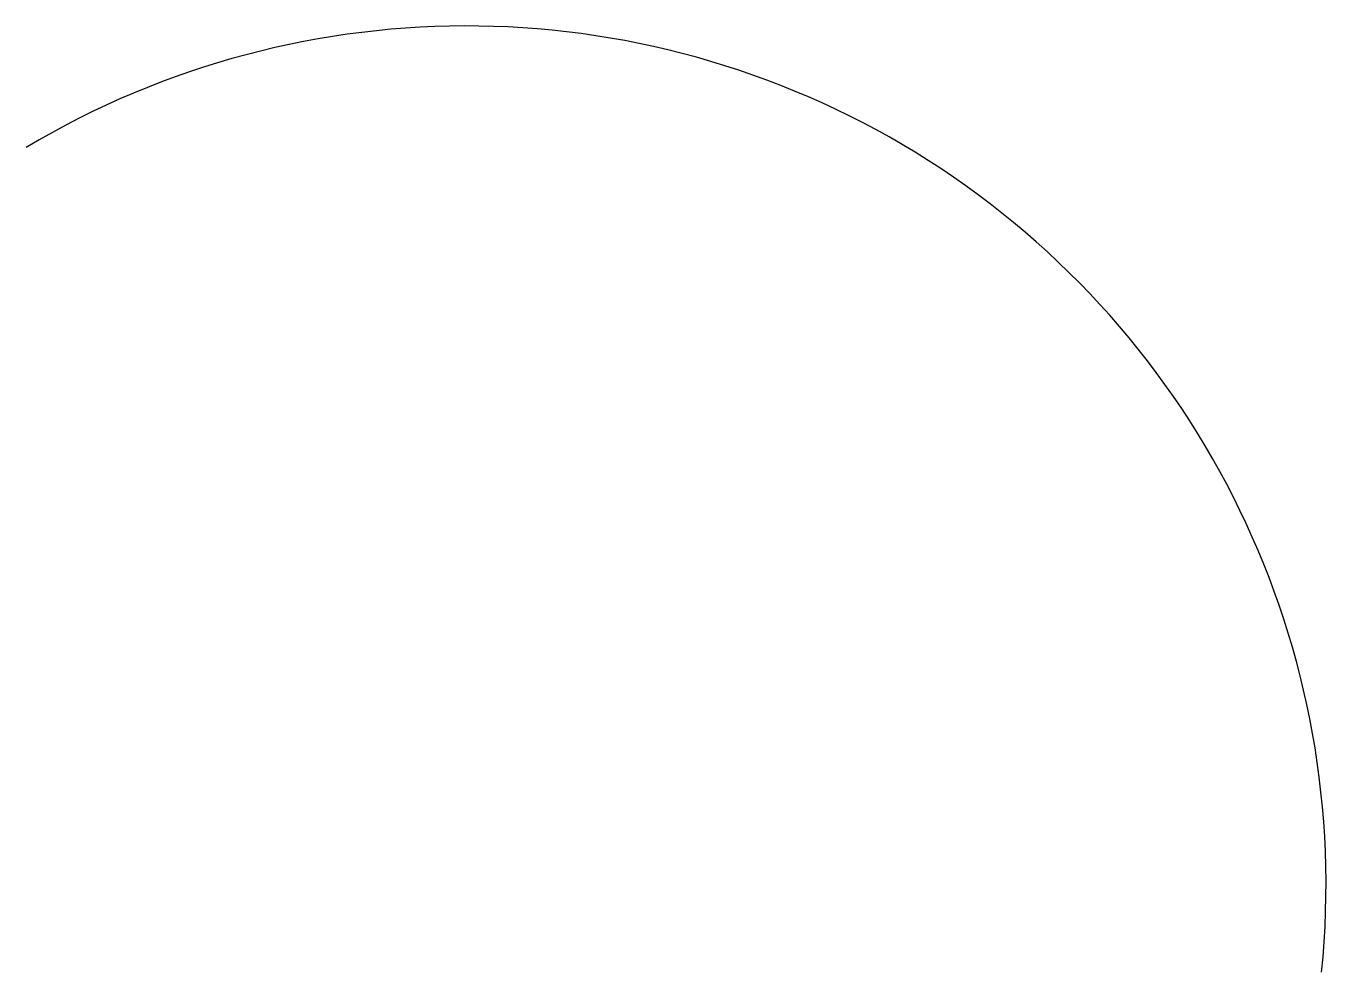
# Model space of a CAD drawing. Header units: metres. Extents: x 4452 to 6281, y 3287 to 4618.
import ezdxf

# ---------------------------------------------------------------- set-up
doc = ezdxf.new("R2010")
doc.units = ezdxf.units.M

msp = doc.modelspace()

# ---------------------------------------------------------------- linework, layer by layer
msp.add_arc((5072.2, 3408.6), 1209.1, 354.2088, 120.8382)

doc.saveas('drawing.dxf')
